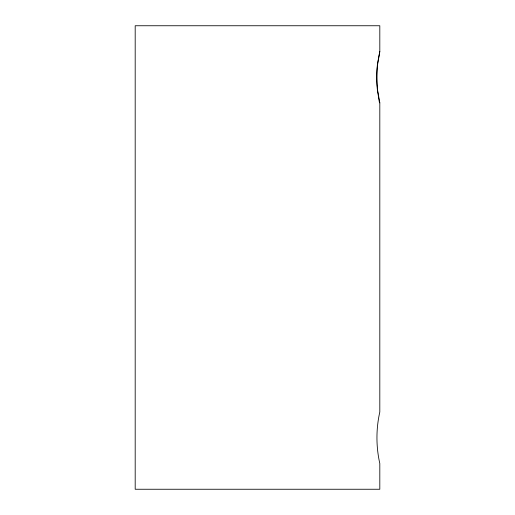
<?xml version="1.0" encoding="UTF-8"?>
<svg xmlns="http://www.w3.org/2000/svg" width="515" height="515" viewBox="0 0 515 515"><rect width="100%" height="100%" fill="white"/><g stroke="black" fill="none" stroke-linecap="round" stroke-linejoin="round"><path stroke-width="0.77" d="M379.812 51.5L377.559 64.819A25.312 4.938 -90 0 0 377.122 84.409L377.662 90.569L379.812 102.871L379.812 412C375.995 428.873 375.995 446.627 379.812 463.5L379.812 489.25L135.188 489.25L135.188 25.75L379.812 25.75L379.812 51.5L377.456 63.924L376.916 70.079A25.312 4.938 -90 0 0 377.353 89.668L379.31 101.976L379.812 102.871"/></g></svg>
